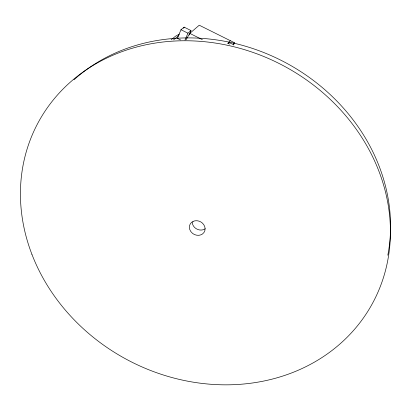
<?xml version="1.0" encoding="UTF-8"?>
<svg xmlns="http://www.w3.org/2000/svg" width="410" height="410" viewBox="0 0 410 410"><rect width="100%" height="100%" fill="white"/><g stroke="black" fill="none" stroke-linecap="round" stroke-linejoin="round"><path stroke-width="0.61" d="M189.066 35.081L190.998 30.555L184.157 27.152L180.989 29.725L177.371 38.335L180.554 39.924M183.675 28.285L184.157 27.152M185.007 40.057L187.929 33.179L190.998 30.555M228.303 43.465L228.8 42.358L233.07 44.48L234.546 42.778L199.255 25.215L189.784 33.384L186.002 39.821M233.51 45.038L234.546 42.778M227.791 43.486L230.317 40.672M173.553 39.898L178.878 35.48M171.119 39.826L175.5 36.234L179.401 34.097M205.179 228.749L204.093 229.38A7.99 6.985 28.3 0 1 196.349 228.785L195.216 227.986A7.99 6.985 28.3 0 1 192.249 222.287M227.965 43.291L229.574 44.09M189.784 33.384L202.34 39.637M180.989 29.725L187.929 33.179M73.969 79.796A187.396 164.728 28.3 0 1 289.045 64.554A187.396 164.728 28.3 0 1 387.819 255.189M193.048 221.426L191.952 222.071A8.103 7.057 28.3 0 0 192.377 233.213L193.52 234.023A8.103 7.057 28.3 0 0 201.366 234.633L202.468 233.997A8.103 7.057 28.3 0 0 202.104 222.83L200.951 222.015A8.103 7.057 28.3 0 0 193.048 221.426M31.918 254.333A190.04 166.465 28.3 0 0 347.767 336.615A190.04 166.465 28.3 0 0 236.601 47.442A190.04 166.465 28.3 0 0 31.918 254.333"/></g></svg>
